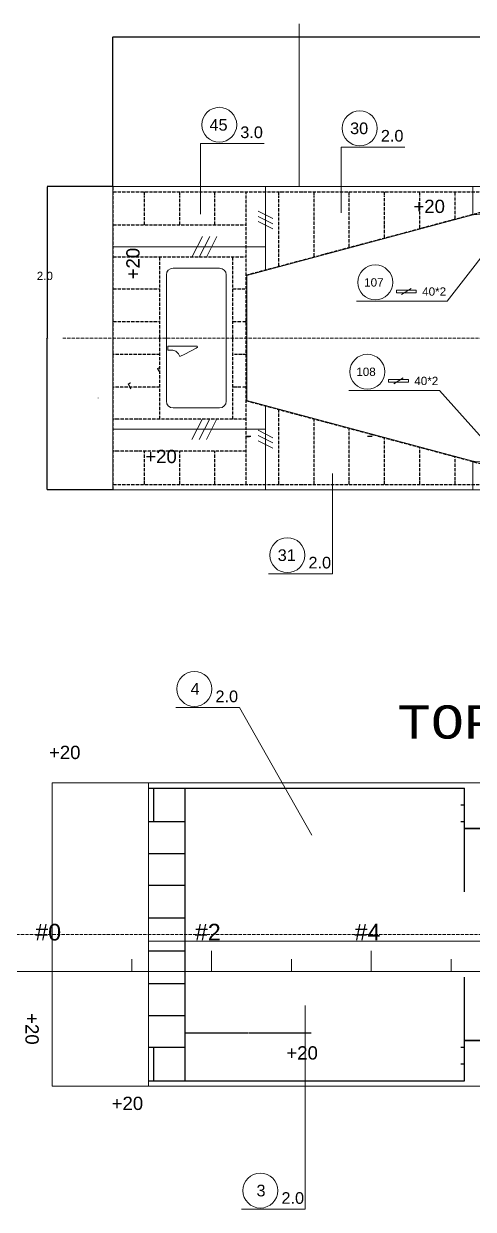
# Model space of a CAD drawing. Header units: inches. Extents: x -13175 to 44880, y -10439 to 22675.
# Drawn here: x -5082 to -1702, y 13763 to 22675 of the extents above; entities that cross this region are included whole.
import ezdxf

# ---------------------------------------------------------------- set-up
doc = ezdxf.new("R2010")
doc.units = ezdxf.units.IN
doc.header["$MEASUREMENT"] = 0
doc.linetypes.add('Dashed_dotted', pattern=[34, 24, -5, 0, -5])
doc.layers.get('0').update_dxf_attribs({"linetype": 'CONTINUOUS'})
doc.layers.get('Defpoints').update_dxf_attribs({"linetype": 'CONTINUOUS'})
doc.styles.add('Style_ARIAL', font='ARIAL')
doc.styles.add('Style_Courier_New', font='Courier New')
doc.dimstyles.new('ISO-25', dxfattribs={"dimtxt": 2.5, "dimasz": 2.5, "dimexe": 0.18, "dimexo": 0.625, "dimgap": 0.09, "dimtad": 1, "dimtih": 1, "dimtoh": 1, "dimdec": 4, "dimzin": 0, "dimdsep": 46, "dimtxsty": 'Standard', "dimcen": 0.09, "dimdle": 0.38, "dimadec": 0, "dimazin": 0, "dimtfac": 1, "dimtdec": 4, "dimtofl": 0, "dimtmove": 0, "dimatfit": 3, "dimfxl": 1, "dimtolj": 1, "dimtzin": 0, "dimarcsym": 0})

# ---------------------------------------------------------------- blocks, each defined once
blk = doc.blocks.new('*D0')
at = {"color": 0, "lineweight": -2}
for p, q in [((-4411.8, 21452.4), (-4906.3, 21452.4)), ((-4906.1, 21449.9), (-4906.1, 20313.7)), ((-4906.1, 19174.9), (-4906.1, 20311)), ((-4411.8, 19172.4), (-4906.3, 19172.4))]:
    blk.add_line(p, q, dxfattribs=at)
at = {"color": 0}
for points in [[(-4906.5, 21449.9), (-4905.7, 21449.9), (-4906.1, 21452.4)], [(-4906.5, 19174.9), (-4905.7, 19174.9), (-4906.1, 19172.4)]]:
    blk.add_solid(points, dxfattribs=at)
at = {"layer": 'Defpoints', "color": 0}
for p in [(-4906.1, 21452.4), (-4411.1, 21452.4), (-4411.1, 19172.4)]:
    blk.add_point(p, dxfattribs=at)
at = {"color": 0, "insert": (-4906.1, 20312.4), "char_height": 2.5, "attachment_point": 5}
blk.add_mtext('\\A1;2279.9995', dxfattribs=at)
blk = doc.blocks.new('*D1')
at = {"color": 0, "lineweight": -2}
for p, q in [((-4411.1, 21453), (-4411.1, 22575.5)), ((-1312.1, 22575.4), (-4408.6, 22575.4)), ((-1309.6, 21453), (-1309.6, 22575.5))]:
    blk.add_line(p, q, dxfattribs=at)
at = {"color": 0}
for points in [[(-4408.6, 22575.8), (-4408.6, 22575), (-4411.1, 22575.4)], [(-1312.1, 22575.8), (-1312.1, 22575), (-1309.6, 22575.4)]]:
    blk.add_solid(points, dxfattribs=at)
at = {"layer": 'Defpoints', "color": 0}
for p in [(-4411.1, 22575.4), (-4411.1, 21452.4), (-1309.6, 21452.4)]:
    blk.add_point(p, dxfattribs=at)
at = {"color": 0, "insert": (-2860.4, 22576.7), "char_height": 2.5, "attachment_point": 5}
blk.add_mtext('\\A1;3101.4999', dxfattribs=at)

msp = doc.modelspace()

# ---------------------------------------------------------------- linework, layer by layer
at = {"color": 7, "lineweight": 0}
msp.add_line((-3011.13108, 21452.35572), (-3011.13108, 22675.3675), dxfattribs=at)
at = {"color": 3, "lineweight": 0}
for p, q in [((-4411.13108, 21452.35572), (-4411.13108, 19172.35618)), ((-1309.63115, 21452.35572), (-4411.13108, 21452.35572)), ((-3264.63126, 20819.86823), (-3264.63126, 21452.35572)), ((-1704.63122, 21237.66303), (-1704.63122, 21452.35572)), ((-3320.32966, 21266.20002), (-3208.93267, 21210.50086)), ((-3320.32966, 21227.21076), (-3208.93267, 21171.5116)), ((-3320.32966, 21188.2215), (-3208.93267, 21132.52234)), ((-3738.88663, 21075.633), (-3817.1646, 20919.0763)), ((-3684.09213, 21075.633), (-3762.36991, 20919.0763)), ((-3629.29763, 21075.633), (-3707.57541, 20919.0763)), ((-4411.13108, 20997.35541), (-3264.63126, 20997.35541)), ((-3264.63126, 19172.35618), (-3264.63126, 19804.8429)), ((-3738.88663, 19705.63331), (-3817.1646, 19549.07813)), ((-3684.09213, 19705.63331), (-3762.36991, 19549.07813)), ((-3629.29763, 19705.63331), (-3707.57541, 19549.07813)), ((-4411.13108, 19627.35572), (-3264.63126, 19627.35572)), ((-3320.32966, 19618.68644), (-3208.93267, 19562.98804)), ((-3320.32966, 19579.69794), (-3208.93267, 19523.99955)), ((-3320.32966, 19540.70868), (-3208.93267, 19485.01029)), ((-2496.63104, 19575.35605), (-2461.63119, 19575.35605)), ((-2496.63104, 19572.35618), (-2461.63119, 19572.35618)), ((-1704.63122, 19172.35618), (-1704.63122, 19387.04963)), ((-4411.13108, 19172.35618), (-1309.63115, 19172.35618)), ((-4869.41756, 14688.08722), (-4869.41756, 16968.08753)), ((-4869.41756, 16968.08753), (-4144.41756, 16968.08753)), ((1780.58263, 16968.08753), (-4144.41756, 16968.08753)), ((-4144.41756, 16968.08753), (-4144.41756, 14688.08722)), ((-4144.41756, 16968.08753), (-4144.41756, 14688.08722)), ((-4144.41756, 15778.08738), (1780.58263, 15778.08738)), ((-4144.41756, 14688.08722), (-4869.41756, 14688.08722)), ((-4144.41756, 14688.08722), (1780.58263, 14688.08722))]:
    msp.add_line(p, q, dxfattribs=at)
at = {"color": 3, "linetype": 'Dashed_dotted', "lineweight": 25}
for p, q in [((-4409.63115, 19172.35618), (-4409.63115, 21452.35572)), ((-4409.63115, 21412.35633), (-1308.13121, 21412.35633)), ((-4174.63111, 21386.85584), (-4174.63111, 21412.35633)), ((-3909.63115, 21386.85584), (-3909.63115, 21412.35633)), ((-3644.63118, 21386.85584), (-3644.63118, 21412.35633)), ((-3409.63115, 19212.35556), (-3409.63115, 21412.35633)), ((-3164.63126, 21386.85584), (-3164.63126, 21412.35633)), ((-2899.6313, 21386.85584), (-2899.6313, 21412.35633)), ((-2634.63115, 21386.85584), (-2634.63115, 21412.35633)), ((-2369.63137, 21386.85584), (-2369.63137, 21412.35633)), ((-2104.63122, 21386.85584), (-2104.63122, 21412.35633)), ((-1839.63107, 21386.85584), (-1839.63107, 21412.35633)), ((-4174.63111, 21163.85627), (-4174.63111, 21382.35602)), ((-3909.63115, 21163.85627), (-3909.63115, 21382.35602)), ((-3644.63118, 21163.85627), (-3644.63118, 21382.35602)), ((-3408.13121, 20786.59644), (-1309.63115, 21348.89045)), ((-3164.63126, 20854.4126), (-3164.63126, 21382.35602)), ((-2899.6313, 20925.41938), (-2899.6313, 21382.35602)), ((-2634.63115, 20996.42615), (-2634.63115, 21382.35602)), ((-2369.63137, 21067.43293), (-2369.63137, 21382.35602)), ((-2104.63122, 21138.4397), (-2104.63122, 21382.35602)), ((-1839.63107, 21209.44648), (-1839.63107, 21382.35602)), ((-4409.63115, 21162.35633), (-3409.63115, 21162.35633)), ((-4409.63115, 20922.35541), (-3409.63115, 20922.35541)), ((-4059.63115, 19702.35572), (-4059.63115, 20922.35541)), ((-3509.63115, 19702.35572), (-3509.63115, 20922.35541)), ((-4409.63115, 20682.35602), (-4061.13108, 20682.35602)), ((-3508.13121, 20682.35602), (-3449.63111, 20682.35602)), ((-3443.63116, 20682.35602), (-3409.63115, 20682.35602)), ((-4409.63115, 20437.35633), (-4061.13108, 20437.35633)), ((-3508.13121, 20437.35633), (-3439.63126, 20437.35633)), ((-3435.13125, 20437.35633), (-3409.63115, 20437.35633)), ((-4061.13108, 20187.35556), (-4409.63115, 20187.35556)), ((-3439.63126, 20187.35556), (-3508.13121, 20187.35556)), ((-3409.63115, 20187.35556), (-3435.13125, 20187.35556)), ((-4061.13108, 19942.35587), (-4409.63115, 19942.35587)), ((-3449.63111, 19942.35587), (-3508.13121, 19942.35587)), ((-3409.63115, 19942.35587), (-3443.63116, 19942.35587)), ((-1309.63115, 19275.82068), (-3408.13121, 19838.11545)), ((-3409.63115, 19702.35572), (-4409.63115, 19702.35572)), ((-3164.63126, 19242.35587), (-3164.63126, 19770.29929)), ((-2899.6313, 19242.35587), (-2899.6313, 19699.29252)), ((-2634.63115, 19242.35587), (-2634.63115, 19628.28498)), ((-3409.63115, 19572.35618), (-3374.63111, 19572.35618)), ((-2369.63137, 19242.35587), (-2369.63137, 19557.2782)), ((-3409.63115, 19462.35556), (-4409.63115, 19462.35556)), ((-4174.63111, 19242.35587), (-4174.63111, 19460.85563)), ((-3909.63115, 19242.35587), (-3909.63115, 19460.85563)), ((-3644.63118, 19242.35587), (-3644.63118, 19460.85563)), ((-2104.63122, 19242.35587), (-2104.63122, 19486.27143)), ((-1839.63107, 19242.35587), (-1839.63107, 19415.26465)), ((-4409.63115, 19212.35556), (-1308.13121, 19212.35556)), ((-4174.63111, 19212.35556), (-4174.63111, 19237.85605)), ((-3909.63115, 19212.35556), (-3909.63115, 19237.85605)), ((-3644.63118, 19212.35556), (-3644.63118, 19237.85605)), ((-3164.63126, 19212.35556), (-3164.63126, 19237.85605)), ((-2899.6313, 19212.35556), (-2899.6313, 19237.85605)), ((-2634.63115, 19212.35556), (-2634.63115, 19237.85605)), ((-2369.63137, 19212.35556), (-2369.63137, 19237.85605)), ((-2104.63122, 19212.35556), (-2104.63122, 19237.85605)), ((-1839.63107, 19212.35556), (-1839.63107, 19237.85605))]:
    msp.add_line(p, q, dxfattribs=at)
at = {"color": 1, "lineweight": 0}
for p, q in [((-2240.86474, 20638.8288), (-2170.41453, 20685.79535)), ((-2130.49296, 20671.70539), (-2280.78631, 20671.70539)), ((-2280.78631, 20671.70539), (-2280.78631, 20652.91877)), ((-2280.78631, 20652.91877), (-2130.49296, 20652.91877)), ((-2130.49296, 20652.91877), (-2130.49296, 20671.70539)), ((-4074.59754, 20082.20878), (-4076.36622, 20081.27494)), ((-4076.36622, 20081.27494), (-4074.59754, 20082.20878)), ((-4076.36622, 20081.27494), (-4074.49855, 20077.73795)), ((-4074.49855, 20077.73795), (-4076.36622, 20081.27494)), ((-4072.72986, 20078.67179), (-4074.59754, 20082.20878)), ((-4074.59754, 20082.20878), (-4072.72986, 20078.67179)), ((-4072.72986, 20078.67179), (-4074.49855, 20077.73795)), ((-4074.49855, 20077.73795), (-4072.72986, 20078.67179)), ((-4074.49855, 20077.73795), (-4060.9579, 20052.09327)), ((-4060.9579, 20052.09327), (-4074.49855, 20077.73795)), ((-4059.1894, 20053.0271), (-4072.72986, 20078.67179)), ((-4072.72986, 20078.67179), (-4059.1894, 20053.0271)), ((-4294.54383, 19965.77048), (-4296.31099, 19964.83359)), ((-4296.31099, 19964.83359), (-4294.54383, 19965.77048)), ((-4296.31099, 19964.83359), (-4294.43797, 19961.29966)), ((-4294.43797, 19961.29966), (-4296.31099, 19964.83359)), ((-4292.67081, 19962.23655), (-4294.54383, 19965.77048)), ((-4294.54383, 19965.77048), (-4292.67081, 19962.23655)), ((-4060.9579, 20052.09327), (-4059.1894, 20053.0271)), ((-4059.1894, 20053.0271), (-4060.9579, 20052.09327)), ((-4060.9579, 20052.09327), (-4058.62349, 20047.67203)), ((-4058.62349, 20047.67203), (-4060.9579, 20052.09327)), ((-4056.855, 20048.60587), (-4059.1894, 20053.0271)), ((-4059.1894, 20053.0271), (-4056.855, 20048.60587)), ((-4058.62349, 20047.67203), (-4056.855, 20048.60587)), ((-4056.855, 20048.60587), (-4058.62349, 20047.67203)), ((-2189.36824, 19999.8487), (-2339.66159, 19999.8487)), ((-2339.66159, 19999.8487), (-2339.66159, 19981.06208)), ((-2339.66159, 19981.06208), (-2189.36824, 19981.06208)), ((-2299.74002, 19966.97211), (-2229.28981, 20013.93866)), ((-2189.36824, 19981.06208), (-2189.36824, 19999.8487)), ((-4292.67081, 19962.23655), (-4294.43797, 19961.29966)), ((-4294.43797, 19961.29966), (-4292.67081, 19962.23655)), ((-4294.43797, 19961.29966), (-4280.85746, 19935.67634)), ((-4280.85746, 19935.67634), (-4294.43797, 19961.29966)), ((-4279.0903, 19936.61246), (-4292.67081, 19962.23655)), ((-4292.67081, 19962.23655), (-4279.0903, 19936.61246)), ((-4280.85746, 19935.67634), (-4279.0903, 19936.61246)), ((-4279.0903, 19936.61246), (-4280.85746, 19935.67634)), ((-4280.85746, 19935.67634), (-4278.516, 19931.25815)), ((-4278.516, 19931.25815), (-4280.85746, 19935.67634)), ((-4276.74903, 19932.19504), (-4279.0903, 19936.61246)), ((-4279.0903, 19936.61246), (-4276.74903, 19932.19504)), ((-4278.516, 19931.25815), (-4276.74903, 19932.19504)), ((-4276.74903, 19932.19504), (-4278.516, 19931.25815)), ((-4521.42276, 19861.83677), (-4521.42276, 19859.8371)), ((-4869.41756, 15549.1941), (-4869.41756, 15705.4441)), ((-3669.41756, 15549.1941), (-3669.41756, 15705.4441)), ((-2469.41737, 15549.1941), (-2469.41737, 15705.4441)), ((-4269.41756, 15549.1941), (-4269.41756, 15642.9441)), ((-3069.41756, 15549.1941), (-3069.41756, 15642.9441)), ((-1869.41737, 15549.1941), (-1869.41737, 15642.9441)), ((-5339.41764, 15549.1941), (2630.58263, 15549.1941))]:
    msp.add_line(p, q, dxfattribs=at)
at = {"color": 1, "linetype": 'Dashed_dotted', "lineweight": 0}
for p, q in [((-4789.07336, 20312.35633), (3440.36962, 20312.35633)), ((-5274.41577, 15828.08738), (2950.31224, 15828.08738))]:
    msp.add_line(p, q, dxfattribs=at)
at = {"color": 3, "lineweight": 25}
for p, q in [((-3374.63111, 19572.35618), (-3409.63115, 19572.35618)), ((-4144.41756, 16928.08738), (-1767.91743, 16928.08738)), ((-4104.4176, 16680.08704), (-4104.4176, 16928.08738)), ((-3869.41756, 14728.08738), (-3869.41756, 16928.08738)), ((-1769.41775, 16148.08707), (-1769.41775, 16928.08738)), ((-1794.91748, 16803.08738), (-1769.41775, 16803.08738)), ((-4144.41756, 16678.08738), (-3869.41756, 16678.08738)), ((-1794.91748, 16678.08738), (-1769.41775, 16678.08738)), ((-4144.41756, 16438.08722), (-3869.41756, 16438.08722)), ((-4144.41756, 16198.08707), (-3869.41756, 16198.08707)), ((-4144.41756, 15953.08738), (-3869.41756, 15953.08738)), ((-3869.41756, 15703.08738), (-4144.41756, 15703.08738)), ((-3869.41756, 15458.08768), (-4144.41756, 15458.08768)), ((-1769.41775, 14728.08738), (-1769.41775, 15508.08768)), ((-3869.41756, 15218.08753), (-4144.41756, 15218.08753)), ((-3869.41756, 15088.08722), (-3394.41756, 15088.08722)), ((-3390.41747, 15088.08722), (-2921.41742, 15088.08722)), ((-3869.41756, 14978.08738), (-4144.41756, 14978.08738)), ((-4104.4176, 14728.08738), (-4104.4176, 14976.08771)), ((-1769.41775, 14978.08738), (-1794.91748, 14978.08738)), ((-1769.41775, 14853.08738), (-1794.91748, 14853.08738)), ((-4144.41756, 14728.08738), (-1767.91743, 14728.08738))]:
    msp.add_line(p, q, dxfattribs=at)
at = {"color": 1, "lineweight": 0}
for points in [[(-3753.4582, 21243.87793), (-3753.4582, 21774.3299), (-3274.70054, 21774.3299)], [(-2696.53796, 21254.71778), (-2696.53796, 21748.06647), (-2217.7801, 21748.06647)], [(-1452.27145, 21162.53028), (-1898.15616, 20589.51392), (-2580.19923, 20589.51392)], [(-1505.89885, 19413.70368), (-1957.03143, 19917.65723), (-2639.07451, 19917.65723)], [(-2761.91539, 19293.29734), (-2761.91539, 18539.11414), (-3240.67305, 18539.11414)], [(-2915.7236, 16574.38712), (-3461.06376, 17533.78196), (-3939.82142, 17533.78196)], [(-2965.08502, 15295.1406), (-2965.08502, 13762.51998), (-3443.84269, 13762.51998)]]:
    msp.add_lwpolyline(points, dxfattribs=at)
at = {"color": 3, "lineweight": 0}
for points in [[(-3404.63122, 19842.35587), (-3404.63122, 20782.35602), (-1713.3211, 21235.54053, -0.0655433685), (-1661.55719, 21242.35511), (-1609.63115, 21242.35511, -0.4142135382), (-1409.63115, 21042.35511), (-1409.63115, 19582.35602, -0.4142135382), (-1609.63115, 19382.35602), (-1661.55719, 19382.35602, -0.0655433685), (-1713.3211, 19389.1706), (-3404.63122, 19842.35587)], [(-4009.63115, 19837.35556), (-4009.63115, 20787.35633, -0.4142135382), (-3959.63115, 20837.35633), (-3609.63115, 20837.35633, -0.4142135382), (-3559.63115, 20787.35633), (-3559.63115, 19837.35556, -0.4142135382), (-3609.63115, 19787.35556), (-3959.63115, 19787.35556, -0.4142135382), (-4009.63115, 19837.35556, -0.4142135382)]]:
    msp.add_lwpolyline(points, format="xyb", dxfattribs=at)
at = {"color": 2, "lineweight": 0}
msp.add_lwpolyline([(-3998.11572, 20251.83692), (-3998.11572, 20221.83661), (-3967.60501, 20221.83661, -0.1363207251), (-3939.23529, 20213.95545, -0.1363250613), (-3918.99661, 20192.57102), (-3908.36123, 20172.48206), (-3872.14698, 20191.65473), (-3786.13814, 20237.18848), (-3775.79345, 20242.66562), (-3778.11335, 20251.6233), (-3778.11774, 20251.83692), (-3900.73623, 20251.83692), (-3998.11572, 20251.83692)], format="xyb", dxfattribs=at)
msp.add_lwpolyline([(-3998.11572, 20251.83692), (-3998.11572, 20221.83661), (-3967.60501, 20221.83661, -0.1363207251), (-3939.23529, 20213.95545, -0.1363250613), (-3918.99661, 20192.57102), (-3908.36123, 20172.48206), (-3872.14698, 20191.65473), (-3786.13814, 20237.18848), (-3775.79345, 20242.66562), (-3778.11335, 20251.6233), (-3778.11774, 20251.83692), (-3900.73623, 20251.83692), (-3998.11572, 20251.83692)], format="xyb", dxfattribs=at)
at = {"color": 3, "lineweight": 0}
for points in [[(-4076.36622, 20081.2757), (-4060.57814, 20089.61158), (-4061.5116, 20091.38007), (-4077.29987, 20083.04419), (-4076.36622, 20081.2757)], [(-4060.57814, 20089.61158), (-4076.36622, 20081.2757), (-4077.29987, 20083.04419), (-4061.5116, 20091.38007), (-4060.57814, 20089.61158)], [(-4296.31099, 19964.83359), (-4280.53607, 19973.19465), (-4281.47258, 19974.96161), (-4297.24749, 19966.60132), (-4296.31099, 19964.83359)], [(-4280.53607, 19973.19465), (-4296.31099, 19964.83359), (-4297.24749, 19966.60132), (-4281.47258, 19974.96161), (-4280.53607, 19973.19465)]]:
    msp.add_lwpolyline(points, dxfattribs=at)
at = {"color": 4, "lineweight": 0}
for points in [[(-1384.41752, 16627.82721), (-1768.41754, 16627.82721), (-1768.41754, 16623.18702), (-1384.41752, 16623.18702)], [(-1384.41752, 15028.34754), (-1768.41754, 15028.34754), (-1768.41754, 15032.98774), (-1384.41752, 15032.98774)]]:
    msp.add_lwpolyline(points, dxfattribs=at)
at = {"color": 1, "lineweight": 0}
for centre in [(-3612.55797, 21915.22956), (-2555.63792, 21888.96613), (-2439.29919, 20730.41358), (-2498.17447, 20058.55765), (-3099.77282, 18680.01456), (-3798.92119, 17674.68238), (-3302.94246, 13903.42002)]:
    msp.add_circle(centre, 131.50685, dxfattribs=at)

# ---------------------------------------------------------------- texts
at = {"color": 1, "lineweight": 0, "style": 'Style_ARIAL'}
for s, height, p in [('45', 87.5, (-3685.47477, 21871.47956)), ('30', 87.5, (-2628.55433, 21845.21613)), ('3.0', 87.5, (-3454.04528, 21815.4264)), ('2.0', 87.5, (-2397.12504, 21789.16297)), ('2.0', 62.622309, (-4984.25416, 20748.20838)), ('107', 62.622309, (-2522.79528, 20699.10254)), ('40*2', 62.622309, (-2086.65713, 20630.61042)), ('108', 62.622309, (-2581.67056, 20027.24662)), ('40*2', 62.622309, (-2145.53241, 19958.75296)), ('31', 87.5, (-3172.68962, 18636.26456)), ('2.0', 87.5, (-2941.26033, 18580.20987)), ('4', 87.5, (-3828.0878, 17630.93238)), ('2.0', 87.5, (-3640.40851, 17574.87769)), ('#0', 125, (-4995.3082, 15783.5691)), ('#2', 125, (-3795.30829, 15783.5691)), ('#4', 125, (-2595.3081, 15783.5691)), ('3', 87.5, (-3332.10925, 13859.67002)), ('2.0', 87.5, (-3144.42977, 13803.61571))]:
    msp.add_text(s, height=height, dxfattribs=at).set_placement(p)
at = {"color": 3, "lineweight": 0, "style": 'Style_ARIAL'}
for p in [(-2152.39352, 21252.35572), (-4168.36871, 19372.35618), (-4892.54254, 17147.21885), (-3107.5426, 14888.08722), (-4421.29248, 14508.95591)]:
    msp.add_text('+20', height=100, dxfattribs=at).set_placement(p)
for rotation, p in [(90, (-4211.13108, 20753.35517)), (270, (-5069.41756, 15237.08701))]:
    msp.add_text('+20', height=100, rotation=rotation, dxfattribs=at).set_placement(p)
at = {"color": 7, "lineweight": 0, "style": 'Style_Courier_New'}
msp.add_text('TOP 0', height=250, dxfattribs=at).set_placement((-2272.56373, 17300.84205))

# ---------------------------------------------------------------- dimensions: what is measured, and where the dimension line sits
at = {"color": 1}
dim = msp.add_linear_dim(base=(-4411.13108, 22575.3675), p1=(-1309.63115, 21452.35572), p2=(-4411.13108, 21452.35572), dimstyle='ISO-25', dxfattribs=at)
dim.commit()
dim.dimension.update_dxf_attribs({"geometry": '*D1', "text_midpoint": (-2860.38112, 22576.7075)})
dim = msp.add_linear_dim(base=(-4906.0727, 21452.35572), p1=(-4411.13108, 19172.35618), p2=(-4411.13108, 21452.35572), angle=90, dimstyle='ISO-25', dxfattribs=at)
dim.commit()
dim.dimension.update_dxf_attribs({"geometry": '*D0', "text_midpoint": (-4906.0727, 20312.35595)})

doc.saveas('drawing.dxf')
